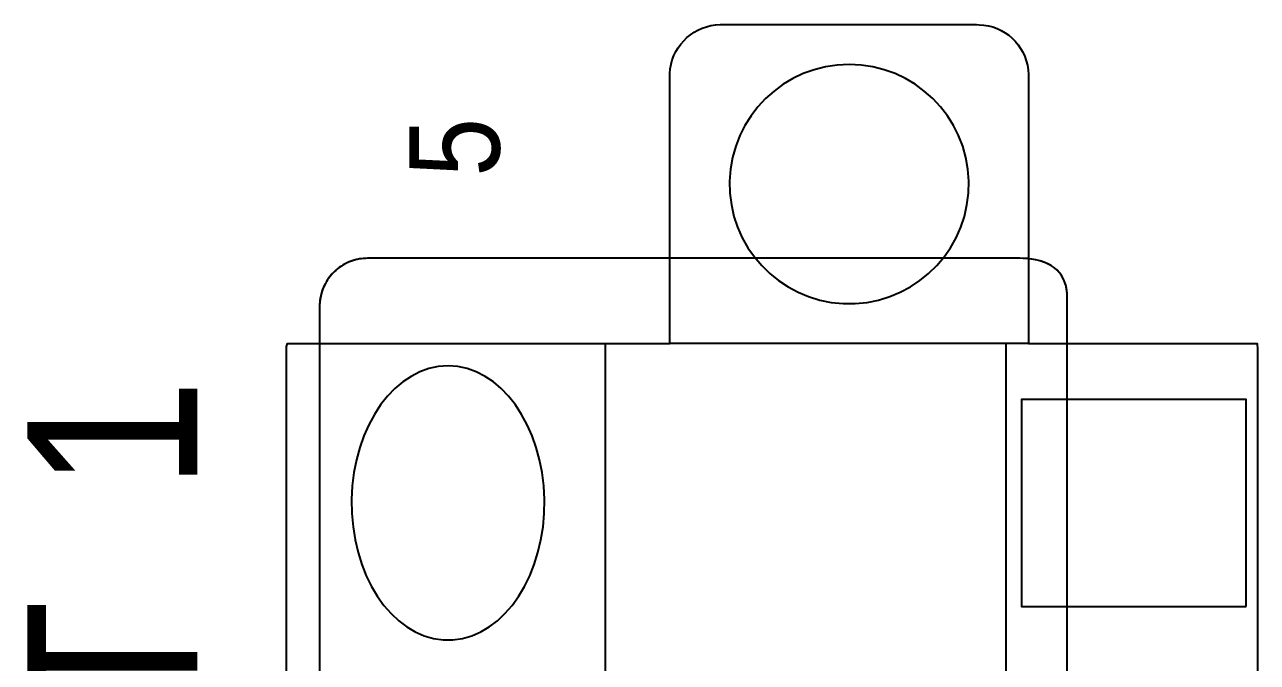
# Model space of a CAD drawing. Extents: x -11 to 35.7, y -8.8 to 26.3.
# Drawn here: x 20.558 to 21.331, y 9.602 to 10.002 of the extents above; entities that cross this region are included whole.
import ezdxf

# ---------------------------------------------------------------- set-up
doc = ezdxf.new("R2010")
doc.units = 0
doc.header["$MEASUREMENT"] = 0
for name, color, linetype in [('3_01___1__10-100BASE_T__A', 7, 'CONTINUOUS'), ('3_02___1__10-100BASE_T__EI', 7, 'CONTINUOUS'), ('3_03___1__100BASE_FX_MM_LC', 7, 'CONTINUOUS'), ('3_04___1__100BASE_FX_MM_LC', 7, 'CONTINUOUS'), ('3_05___2__10-100BASE_T__EI', 7, 'CONTINUOUS'), ('3_06___2__100BASE_FX_MM_LC', 7, 'CONTINUOUS')]:
    doc.layers.add(name, color=color, linetype=linetype)

msp = doc.modelspace()

# ---------------------------------------------------------------- linework, layer by layer
at = {"layer": '3_01___1__10-100BASE_T__A'}
msp.add_lwpolyline([(21.21171, 9.58662), (21.21171, 9.66108), (21.21171, 9.72511), (21.21171, 9.77626), (21.21171, 9.81206), (21.21171, 9.83007), (21.21166, 9.83344), (21.21138, 9.8361), (21.21086, 9.83858), (21.2101, 9.84088), (21.20912, 9.84299), (21.20793, 9.84493), (21.20654, 9.84669), (21.20496, 9.84828), (21.20321, 9.8497), (21.20128, 9.85095), (21.19921, 9.85204), (21.19698, 9.85297), (21.19463, 9.85374), (21.19215, 9.85436), (21.18955, 9.85482), (21.18686, 9.85514), (21.18408, 9.85531), (21.18172, 9.85535), (21.1755, 9.85535), (21.16231, 9.85535), (21.1431, 9.85535), (21.11881, 9.85535), (21.0904, 9.85535), (21.05881, 9.85535), (21.02499, 9.85535), (20.9899, 9.85535), (20.95447, 9.85535), (20.91965, 9.85535), (20.8864, 9.85535), (20.85567, 9.85535), (20.82839, 9.85535), (20.80553, 9.85535), (20.78802, 9.85535), (20.77683, 9.85535), (20.77288, 9.85535), (20.77151, 9.85532), (20.77014, 9.85522), (20.76878, 9.85507), (20.76744, 9.85485), (20.76611, 9.85457), (20.7648, 9.85424), (20.7635, 9.85384), (20.76223, 9.85339), (20.76097, 9.85288), (20.75974, 9.85232), (20.75854, 9.8517), (20.75736, 9.85102), (20.75622, 9.85029), (20.7551, 9.84951), (20.75402, 9.84867), (20.75297, 9.84779), (20.75196, 9.84685), (20.751, 9.84587), (20.75008, 9.84485), (20.74922, 9.84379), (20.74841, 9.8427), (20.74765, 9.84157), (20.74694, 9.84041), (20.74629, 9.83923), (20.74569, 9.83801), (20.74514, 9.83677), (20.74465, 9.83551), (20.74422, 9.83423), (20.74385, 9.83292), (20.74354, 9.8316), (20.74328, 9.83026), (20.74309, 9.82891), (20.74296, 9.82755), (20.74289, 9.82617), (20.74288, 9.82368), (20.74288, 9.80578), (20.74288, 9.77019), (20.74288, 9.71936), (20.74288, 9.65571), (20.74288, 9.5817)], dxfattribs=at)
at = {"layer": '3_02___1__10-100BASE_T__EI'}
for points in [[(20.72202, 9.57369), (20.72202, 9.64264), (20.72202, 9.70197), (20.72202, 9.74947), (20.72202, 9.78291), (20.72202, 9.80008), (20.72274, 9.80191), (20.72739, 9.80191), (20.73589, 9.80191), (20.74769, 9.8019), (20.76228, 9.8019), (20.77912, 9.8019), (20.79767, 9.8019), (20.8174, 9.8019), (20.83778, 9.80189), (20.85828, 9.80189), (20.87836, 9.80189), (20.89749, 9.80189), (20.91514, 9.80189), (20.93078, 9.80188), (20.94387, 9.80188), (20.95388, 9.80188), (20.96027, 9.80188), (20.96252, 9.80188), (20.96252, 9.80345), (20.96252, 9.80792), (20.96252, 9.81491), (20.96252, 9.82405), (20.96252, 9.83498), (20.96252, 9.84731), (20.96252, 9.86067), (20.96252, 9.8747), (20.96252, 9.88902), (20.96252, 9.90325), (20.96252, 9.91704), (20.96252, 9.92999), (20.96252, 9.94175), (20.96252, 9.95194), (20.96252, 9.96019), (20.96252, 9.96612), (20.96252, 9.96937), (20.96255, 9.97119), (20.96281, 9.97415), (20.96332, 9.97702), (20.96409, 9.97979), (20.96509, 9.98246), (20.96632, 9.98501), (20.96776, 9.98743), (20.9694, 9.9897), (20.97123, 9.99182), (20.97323, 9.99377), (20.9754, 9.99554), (20.97772, 9.99712), (20.98018, 9.9985), (20.98277, 9.99966), (20.98547, 10.00059), (20.98828, 10.00128), (20.99118, 10.00171), (20.99416, 10.00188), (20.99569, 10.00189), (20.99965, 10.00189), (21.00606, 10.00189), (21.01459, 10.00189), (21.02486, 10.00189), (21.03653, 10.00189), (21.04923, 10.00189), (21.06262, 10.00189), (21.07632, 10.00189), (21.08999, 10.00189), (21.10328, 10.00189), (21.11581, 10.00189), (21.12725, 10.00189), (21.13722, 10.00189), (21.14537, 10.00189), (21.15136, 10.00189), (21.15481, 10.00189), (21.15647, 10.00187), (21.15943, 10.00165), (21.16231, 10.00117), (21.16509, 10.00043), (21.16777, 9.99946), (21.17034, 9.99826), (21.17277, 9.99684), (21.17506, 9.99523), (21.1772, 9.99342), (21.17917, 9.99144), (21.18096, 9.98929), (21.18257, 9.98699), (21.18397, 9.98454), (21.18515, 9.98197), (21.18611, 9.97928), (21.18683, 9.97648), (21.1873, 9.9736), (21.1875, 9.97063), (21.18751, 9.96898), (21.18751, 9.9652), (21.18751, 9.95881), (21.18751, 9.95017), (21.18751, 9.93966), (21.18751, 9.92764), (21.18751, 9.9145), (21.18751, 9.90061), (21.18751, 9.88633), (21.18751, 9.87203), (21.18751, 9.8581), (21.18751, 9.8449), (21.18751, 9.83281), (21.18751, 9.82219), (21.18751, 9.81343), (21.18751, 9.80688), (21.18751, 9.80293), (21.18756, 9.80188), (21.18939, 9.80188), (21.19364, 9.80188), (21.19998, 9.80188), (21.2081, 9.80188), (21.21768, 9.80189), (21.2284, 9.80189), (21.23994, 9.80189), (21.252, 9.80189), (21.26424, 9.80189), (21.27635, 9.8019), (21.28802, 9.8019), (21.29892, 9.8019), (21.30874, 9.8019), (21.31715, 9.8019), (21.32385, 9.80191), (21.32851, 9.80191), (21.33082, 9.80191), (21.33101, 9.7982), (21.33101, 9.77781), (21.33101, 9.74156), (21.33101, 9.69168), (21.33101, 9.63038), (21.33101, 9.55987)], [(20.92202, 9.80191), (20.92202, 8.80191)], [(21.18751, 9.80188), (20.96252, 9.80188)], [(21.17357, 8.80191), (21.17357, 9.80191)], [(21.32393, 9.6369), (21.32393, 9.76689), (21.18309, 9.76689), (21.18309, 9.6369), (21.32393, 9.6369)]]:
    msp.add_lwpolyline(points, dxfattribs=at)
for points in [[(21.07502, 9.9769), (21.06747, 9.97653), (21.06013, 9.97542), (21.05304, 9.97363), (21.04624, 9.97118), (21.03976, 9.96811), (21.03364, 9.96446), (21.02791, 9.96026), (21.02261, 9.95556), (21.01778, 9.95037), (21.01345, 9.94475), (21.00966, 9.93872), (21.00644, 9.93233), (21.00384, 9.9256), (21.00188, 9.91858), (21.0006, 9.9113), (21.00004, 9.9038), (21.00023, 9.89621), (21.00115, 9.88882), (21.00277, 9.88166), (21.00506, 9.87479), (21.00798, 9.86822), (21.01149, 9.86201), (21.01555, 9.85618), (21.02014, 9.85077), (21.02521, 9.84582), (21.03072, 9.84136), (21.03665, 9.83743), (21.04296, 9.83407), (21.0496, 9.83131), (21.05655, 9.82918), (21.06377, 9.82773), (21.07122, 9.82699), (21.07882, 9.82699), (21.08627, 9.82773), (21.09349, 9.82918), (21.10044, 9.83131), (21.10708, 9.83407), (21.11339, 9.83743), (21.11932, 9.84136), (21.12483, 9.84582), (21.1299, 9.85077), (21.13449, 9.85618), (21.13855, 9.86201), (21.14206, 9.86822), (21.14498, 9.87479), (21.14726, 9.88166), (21.14889, 9.88882), (21.14981, 9.89621), (21.15, 9.9038), (21.14944, 9.9113), (21.14816, 9.91858), (21.1462, 9.9256), (21.14359, 9.93233), (21.14038, 9.93872), (21.13659, 9.94475), (21.13226, 9.95037), (21.12743, 9.95556), (21.12213, 9.96026), (21.1164, 9.96446), (21.11028, 9.96811), (21.1038, 9.97118), (21.097, 9.97363), (21.08991, 9.97542), (21.08257, 9.97653)], [(20.82342, 9.78786), (20.81733, 9.78742), (20.81141, 9.78616), (20.80569, 9.78411), (20.8002, 9.7813), (20.79498, 9.77778), (20.79004, 9.7736), (20.78542, 9.76879), (20.78115, 9.76339), (20.77725, 9.75745), (20.77376, 9.751), (20.7707, 9.74409), (20.76811, 9.73677), (20.76601, 9.72906), (20.76443, 9.72102), (20.7634, 9.71267), (20.76295, 9.70408), (20.7631, 9.69538), (20.76384, 9.68691), (20.76515, 9.67872), (20.767, 9.67084), (20.76935, 9.66332), (20.77218, 9.6562), (20.77545, 9.64952), (20.77915, 9.64332), (20.78324, 9.63765), (20.78769, 9.63254), (20.79247, 9.62804), (20.79755, 9.62418), (20.80291, 9.62102), (20.80852, 9.61858), (20.81434, 9.61691), (20.82035, 9.61606), (20.82648, 9.61606), (20.83249, 9.61691), (20.83832, 9.61858), (20.84392, 9.62102), (20.84928, 9.62418), (20.85437, 9.62804), (20.85915, 9.63254), (20.8636, 9.63765), (20.86769, 9.64332), (20.87138, 9.64952), (20.87466, 9.6562), (20.87749, 9.66332), (20.87984, 9.67084), (20.88169, 9.67872), (20.883, 9.68691), (20.88374, 9.69538), (20.88389, 9.70408), (20.88344, 9.71267), (20.88241, 9.72102), (20.88083, 9.72906), (20.87873, 9.73677), (20.87613, 9.74409), (20.87308, 9.751), (20.86959, 9.75745), (20.86569, 9.76339), (20.86142, 9.76879), (20.8568, 9.7736), (20.85186, 9.77778), (20.84664, 9.7813), (20.84115, 9.78411), (20.83543, 9.78616), (20.82951, 9.78742)]]:
    msp.add_lwpolyline(points, close=True, dxfattribs=at)
at = {"layer": '3_03___1__100BASE_FX_MM_LC'}
msp.add_lwpolyline([(21.21171, 9.56261), (21.21171, 9.63972), (21.21171, 9.70714), (21.21171, 9.76241), (21.21171, 9.80308), (21.21171, 9.82669), (21.2117, 9.8326), (21.21149, 9.83532), (21.21104, 9.83786), (21.21035, 9.84021), (21.20944, 9.84237), (21.20831, 9.84436), (21.20698, 9.84618), (21.20546, 9.84782), (21.20375, 9.84929), (21.20188, 9.85059), (21.19984, 9.85173), (21.19766, 9.85271), (21.19535, 9.85353), (21.1929, 9.85419), (21.19034, 9.8547), (21.18768, 9.85506), (21.18493, 9.85528), (21.18209, 9.85535), (21.17814, 9.85535), (21.16695, 9.85535), (21.14944, 9.85535), (21.12658, 9.85535), (21.0993, 9.85535), (21.06857, 9.85535), (21.03532, 9.85535), (21.0005, 9.85535), (20.96507, 9.85535), (20.92998, 9.85535), (20.89616, 9.85535), (20.86457, 9.85535), (20.83616, 9.85535), (20.81187, 9.85535), (20.79266, 9.85535), (20.77947, 9.85535), (20.77325, 9.85535), (20.77192, 9.85533), (20.77055, 9.85526), (20.76919, 9.85512), (20.76784, 9.85492), (20.76651, 9.85466), (20.76519, 9.85435), (20.76389, 9.85397), (20.76261, 9.85353), (20.76135, 9.85304), (20.76011, 9.85249), (20.7589, 9.85189), (20.75771, 9.85123), (20.75656, 9.85052), (20.75543, 9.84975), (20.75434, 9.84893), (20.75328, 9.84806), (20.75226, 9.84714), (20.75128, 9.84616), (20.75035, 9.84516), (20.74947, 9.84411), (20.74865, 9.84303), (20.74787, 9.84191), (20.74715, 9.84076), (20.74648, 9.83959), (20.74586, 9.83838), (20.7453, 9.83715), (20.74479, 9.83589), (20.74435, 9.83461), (20.74396, 9.83332), (20.74363, 9.832), (20.74335, 9.83067), (20.74314, 9.82932), (20.74299, 9.82796), (20.7429, 9.82659), (20.74288, 9.82524), (20.74288, 9.81312), (20.74288, 9.78258), (20.74288, 9.73606), (20.74288, 9.67601), (20.74288, 9.60485), (20.74288, 9.52503)], dxfattribs=at)
at = {"layer": '3_04___1__100BASE_FX_MM_LC'}
for points in [[(20.72202, 9.57369), (20.72202, 9.64264), (20.72202, 9.70197), (20.72202, 9.74947), (20.72202, 9.78291), (20.72202, 9.80008), (20.72274, 9.80191), (20.72739, 9.80191), (20.73589, 9.80191), (20.74769, 9.8019), (20.76228, 9.8019), (20.77912, 9.8019), (20.79767, 9.8019), (20.8174, 9.8019), (20.83778, 9.80189), (20.85828, 9.80189), (20.87836, 9.80189), (20.89749, 9.80189), (20.91514, 9.80189), (20.93078, 9.80188), (20.94387, 9.80188), (20.95388, 9.80188), (20.96027, 9.80188), (20.96252, 9.80188), (20.96252, 9.80345), (20.96252, 9.80792), (20.96252, 9.81491), (20.96252, 9.82405), (20.96252, 9.83498), (20.96252, 9.84731), (20.96252, 9.86067), (20.96252, 9.8747), (20.96252, 9.88902), (20.96252, 9.90325), (20.96252, 9.91704), (20.96252, 9.92999), (20.96252, 9.94175), (20.96252, 9.95194), (20.96252, 9.96019), (20.96252, 9.96612), (20.96252, 9.96937), (20.96255, 9.97119), (20.96281, 9.97415), (20.96332, 9.97702), (20.96409, 9.97979), (20.96509, 9.98246), (20.96632, 9.98501), (20.96776, 9.98743), (20.9694, 9.9897), (20.97123, 9.99182), (20.97323, 9.99377), (20.9754, 9.99554), (20.97772, 9.99712), (20.98018, 9.9985), (20.98277, 9.99966), (20.98547, 10.00059), (20.98828, 10.00128), (20.99118, 10.00171), (20.99416, 10.00188), (20.99569, 10.00189), (20.99965, 10.00189), (21.00606, 10.00189), (21.01459, 10.00189), (21.02486, 10.00189), (21.03653, 10.00189), (21.04923, 10.00189), (21.06262, 10.00189), (21.07632, 10.00189), (21.08999, 10.00189), (21.10328, 10.00189), (21.11581, 10.00189), (21.12725, 10.00189), (21.13722, 10.00189), (21.14537, 10.00189), (21.15136, 10.00189), (21.15481, 10.00189), (21.15647, 10.00187), (21.15943, 10.00165), (21.16231, 10.00117), (21.16509, 10.00043), (21.16777, 9.99946), (21.17034, 9.99826), (21.17277, 9.99684), (21.17506, 9.99523), (21.1772, 9.99342), (21.17917, 9.99144), (21.18096, 9.98929), (21.18257, 9.98699), (21.18397, 9.98454), (21.18515, 9.98197), (21.18611, 9.97928), (21.18683, 9.97648), (21.1873, 9.9736), (21.1875, 9.97063), (21.18751, 9.96898), (21.18751, 9.9652), (21.18751, 9.95881), (21.18751, 9.95017), (21.18751, 9.93966), (21.18751, 9.92764), (21.18751, 9.9145), (21.18751, 9.90061), (21.18751, 9.88633), (21.18751, 9.87203), (21.18751, 9.8581), (21.18751, 9.8449), (21.18751, 9.83281), (21.18751, 9.82219), (21.18751, 9.81343), (21.18751, 9.80688), (21.18751, 9.80293), (21.18756, 9.80188), (21.18939, 9.80188), (21.19364, 9.80188), (21.19998, 9.80188), (21.2081, 9.80188), (21.21768, 9.80189), (21.2284, 9.80189), (21.23994, 9.80189), (21.252, 9.80189), (21.26424, 9.80189), (21.27635, 9.8019), (21.28802, 9.8019), (21.29892, 9.8019), (21.30874, 9.8019), (21.31715, 9.8019), (21.32385, 9.80191), (21.32851, 9.80191), (21.33082, 9.80191), (21.33101, 9.7982), (21.33101, 9.77781), (21.33101, 9.74156), (21.33101, 9.69168), (21.33101, 9.63038), (21.33101, 9.55987)], [(20.92202, 9.80191), (20.92202, 8.80191)], [(21.18751, 9.80188), (20.96252, 9.80188)], [(21.17357, 8.80191), (21.17357, 9.80191)], [(21.32393, 9.6369), (21.32393, 9.76689), (21.18309, 9.76689), (21.18309, 9.6369), (21.32393, 9.6369)]]:
    msp.add_lwpolyline(points, dxfattribs=at)
for points in [[(21.07502, 9.9769), (21.06747, 9.97653), (21.06013, 9.97542), (21.05304, 9.97363), (21.04624, 9.97118), (21.03976, 9.96811), (21.03364, 9.96446), (21.02791, 9.96026), (21.02261, 9.95556), (21.01778, 9.95037), (21.01345, 9.94475), (21.00966, 9.93872), (21.00644, 9.93233), (21.00384, 9.9256), (21.00188, 9.91858), (21.0006, 9.9113), (21.00004, 9.9038), (21.00023, 9.89621), (21.00115, 9.88882), (21.00277, 9.88166), (21.00506, 9.87479), (21.00798, 9.86822), (21.01149, 9.86201), (21.01555, 9.85618), (21.02014, 9.85077), (21.02521, 9.84582), (21.03072, 9.84136), (21.03665, 9.83743), (21.04296, 9.83407), (21.0496, 9.83131), (21.05655, 9.82918), (21.06377, 9.82773), (21.07122, 9.82699), (21.07882, 9.82699), (21.08627, 9.82773), (21.09349, 9.82918), (21.10044, 9.83131), (21.10708, 9.83407), (21.11339, 9.83743), (21.11932, 9.84136), (21.12483, 9.84582), (21.1299, 9.85077), (21.13449, 9.85618), (21.13855, 9.86201), (21.14206, 9.86822), (21.14498, 9.87479), (21.14726, 9.88166), (21.14889, 9.88882), (21.14981, 9.89621), (21.15, 9.9038), (21.14944, 9.9113), (21.14816, 9.91858), (21.1462, 9.9256), (21.14359, 9.93233), (21.14038, 9.93872), (21.13659, 9.94475), (21.13226, 9.95037), (21.12743, 9.95556), (21.12213, 9.96026), (21.1164, 9.96446), (21.11028, 9.96811), (21.1038, 9.97118), (21.097, 9.97363), (21.08991, 9.97542), (21.08257, 9.97653)], [(20.82342, 9.78786), (20.81733, 9.78742), (20.81141, 9.78616), (20.80569, 9.78411), (20.8002, 9.7813), (20.79498, 9.77778), (20.79004, 9.7736), (20.78542, 9.76879), (20.78115, 9.76339), (20.77725, 9.75745), (20.77376, 9.751), (20.7707, 9.74409), (20.76811, 9.73677), (20.76601, 9.72906), (20.76443, 9.72102), (20.7634, 9.71267), (20.76295, 9.70408), (20.7631, 9.69538), (20.76384, 9.68691), (20.76515, 9.67872), (20.767, 9.67084), (20.76935, 9.66332), (20.77218, 9.6562), (20.77545, 9.64952), (20.77915, 9.64332), (20.78324, 9.63765), (20.78769, 9.63254), (20.79247, 9.62804), (20.79755, 9.62418), (20.80291, 9.62102), (20.80852, 9.61858), (20.81434, 9.61691), (20.82035, 9.61606), (20.82648, 9.61606), (20.83249, 9.61691), (20.83832, 9.61858), (20.84392, 9.62102), (20.84928, 9.62418), (20.85437, 9.62804), (20.85915, 9.63254), (20.8636, 9.63765), (20.86769, 9.64332), (20.87138, 9.64952), (20.87466, 9.6562), (20.87749, 9.66332), (20.87984, 9.67084), (20.88169, 9.67872), (20.883, 9.68691), (20.88374, 9.69538), (20.88389, 9.70408), (20.88344, 9.71267), (20.88241, 9.72102), (20.88083, 9.72906), (20.87873, 9.73677), (20.87613, 9.74409), (20.87308, 9.751), (20.86959, 9.75745), (20.86569, 9.76339), (20.86142, 9.76879), (20.8568, 9.7736), (20.85186, 9.77778), (20.84664, 9.7813), (20.84115, 9.78411), (20.83543, 9.78616), (20.82951, 9.78742)]]:
    msp.add_lwpolyline(points, close=True, dxfattribs=at)
at = {"layer": '3_05___2__10-100BASE_T__EI'}
for points in [[(20.72202, 9.57369), (20.72202, 9.64264), (20.72202, 9.70197), (20.72202, 9.74947), (20.72202, 9.78291), (20.72202, 9.80008), (20.72274, 9.80191), (20.72739, 9.80191), (20.73589, 9.80191), (20.74769, 9.8019), (20.76228, 9.8019), (20.77912, 9.8019), (20.79767, 9.8019), (20.8174, 9.8019), (20.83778, 9.80189), (20.85828, 9.80189), (20.87836, 9.80189), (20.89749, 9.80189), (20.91514, 9.80189), (20.93078, 9.80188), (20.94387, 9.80188), (20.95388, 9.80188), (20.96027, 9.80188), (20.96252, 9.80188), (20.96252, 9.80345), (20.96252, 9.80792), (20.96252, 9.81491), (20.96252, 9.82405), (20.96252, 9.83498), (20.96252, 9.84731), (20.96252, 9.86067), (20.96252, 9.8747), (20.96252, 9.88902), (20.96252, 9.90325), (20.96252, 9.91704), (20.96252, 9.92999), (20.96252, 9.94175), (20.96252, 9.95194), (20.96252, 9.96019), (20.96252, 9.96612), (20.96252, 9.96937), (20.96255, 9.97119), (20.96281, 9.97415), (20.96332, 9.97702), (20.96409, 9.97979), (20.96509, 9.98246), (20.96632, 9.98501), (20.96776, 9.98743), (20.9694, 9.9897), (20.97123, 9.99182), (20.97323, 9.99377), (20.9754, 9.99554), (20.97772, 9.99712), (20.98018, 9.9985), (20.98277, 9.99966), (20.98547, 10.00059), (20.98828, 10.00128), (20.99118, 10.00171), (20.99416, 10.00188), (20.99569, 10.00189), (20.99965, 10.00189), (21.00606, 10.00189), (21.01459, 10.00189), (21.02486, 10.00189), (21.03653, 10.00189), (21.04923, 10.00189), (21.06262, 10.00189), (21.07632, 10.00189), (21.08999, 10.00189), (21.10328, 10.00189), (21.11581, 10.00189), (21.12725, 10.00189), (21.13722, 10.00189), (21.14537, 10.00189), (21.15136, 10.00189), (21.15481, 10.00189), (21.15647, 10.00187), (21.15943, 10.00165), (21.16231, 10.00117), (21.16509, 10.00043), (21.16777, 9.99946), (21.17034, 9.99826), (21.17277, 9.99684), (21.17506, 9.99523), (21.1772, 9.99342), (21.17917, 9.99144), (21.18096, 9.98929), (21.18257, 9.98699), (21.18397, 9.98454), (21.18515, 9.98197), (21.18611, 9.97928), (21.18683, 9.97648), (21.1873, 9.9736), (21.1875, 9.97063), (21.18751, 9.96898), (21.18751, 9.9652), (21.18751, 9.95881), (21.18751, 9.95017), (21.18751, 9.93966), (21.18751, 9.92764), (21.18751, 9.9145), (21.18751, 9.90061), (21.18751, 9.88633), (21.18751, 9.87203), (21.18751, 9.8581), (21.18751, 9.8449), (21.18751, 9.83281), (21.18751, 9.82219), (21.18751, 9.81343), (21.18751, 9.80688), (21.18751, 9.80293), (21.18756, 9.80188), (21.18939, 9.80188), (21.19364, 9.80188), (21.19998, 9.80188), (21.2081, 9.80188), (21.21768, 9.80189), (21.2284, 9.80189), (21.23994, 9.80189), (21.252, 9.80189), (21.26424, 9.80189), (21.27635, 9.8019), (21.28802, 9.8019), (21.29892, 9.8019), (21.30874, 9.8019), (21.31715, 9.8019), (21.32385, 9.80191), (21.32851, 9.80191), (21.33082, 9.80191), (21.33101, 9.7982), (21.33101, 9.77781), (21.33101, 9.74156), (21.33101, 9.69168), (21.33101, 9.63038), (21.33101, 9.55987)], [(20.92202, 9.80191), (20.92202, 8.80191)], [(21.18751, 9.80188), (20.96252, 9.80188)], [(21.17357, 8.80191), (21.17357, 9.80191)], [(21.32393, 9.6369), (21.32393, 9.76689), (21.18309, 9.76689), (21.18309, 9.6369), (21.32393, 9.6369)]]:
    msp.add_lwpolyline(points, dxfattribs=at)
for points in [[(21.07502, 9.9769), (21.06747, 9.97653), (21.06013, 9.97542), (21.05304, 9.97363), (21.04624, 9.97118), (21.03976, 9.96811), (21.03364, 9.96446), (21.02791, 9.96026), (21.02261, 9.95556), (21.01778, 9.95037), (21.01345, 9.94475), (21.00966, 9.93872), (21.00644, 9.93233), (21.00384, 9.9256), (21.00188, 9.91858), (21.0006, 9.9113), (21.00004, 9.9038), (21.00023, 9.89621), (21.00115, 9.88882), (21.00277, 9.88166), (21.00506, 9.87479), (21.00798, 9.86822), (21.01149, 9.86201), (21.01555, 9.85618), (21.02014, 9.85077), (21.02521, 9.84582), (21.03072, 9.84136), (21.03665, 9.83743), (21.04296, 9.83407), (21.0496, 9.83131), (21.05655, 9.82918), (21.06377, 9.82773), (21.07122, 9.82699), (21.07882, 9.82699), (21.08627, 9.82773), (21.09349, 9.82918), (21.10044, 9.83131), (21.10708, 9.83407), (21.11339, 9.83743), (21.11932, 9.84136), (21.12483, 9.84582), (21.1299, 9.85077), (21.13449, 9.85618), (21.13855, 9.86201), (21.14206, 9.86822), (21.14498, 9.87479), (21.14726, 9.88166), (21.14889, 9.88882), (21.14981, 9.89621), (21.15, 9.9038), (21.14944, 9.9113), (21.14816, 9.91858), (21.1462, 9.9256), (21.14359, 9.93233), (21.14038, 9.93872), (21.13659, 9.94475), (21.13226, 9.95037), (21.12743, 9.95556), (21.12213, 9.96026), (21.1164, 9.96446), (21.11028, 9.96811), (21.1038, 9.97118), (21.097, 9.97363), (21.08991, 9.97542), (21.08257, 9.97653)], [(20.82342, 9.78786), (20.81733, 9.78742), (20.81141, 9.78616), (20.80569, 9.78411), (20.8002, 9.7813), (20.79498, 9.77778), (20.79004, 9.7736), (20.78542, 9.76879), (20.78115, 9.76339), (20.77725, 9.75745), (20.77376, 9.751), (20.7707, 9.74409), (20.76811, 9.73677), (20.76601, 9.72906), (20.76443, 9.72102), (20.7634, 9.71267), (20.76295, 9.70408), (20.7631, 9.69538), (20.76384, 9.68691), (20.76515, 9.67872), (20.767, 9.67084), (20.76935, 9.66332), (20.77218, 9.6562), (20.77545, 9.64952), (20.77915, 9.64332), (20.78324, 9.63765), (20.78769, 9.63254), (20.79247, 9.62804), (20.79755, 9.62418), (20.80291, 9.62102), (20.80852, 9.61858), (20.81434, 9.61691), (20.82035, 9.61606), (20.82648, 9.61606), (20.83249, 9.61691), (20.83832, 9.61858), (20.84392, 9.62102), (20.84928, 9.62418), (20.85437, 9.62804), (20.85915, 9.63254), (20.8636, 9.63765), (20.86769, 9.64332), (20.87138, 9.64952), (20.87466, 9.6562), (20.87749, 9.66332), (20.87984, 9.67084), (20.88169, 9.67872), (20.883, 9.68691), (20.88374, 9.69538), (20.88389, 9.70408), (20.88344, 9.71267), (20.88241, 9.72102), (20.88083, 9.72906), (20.87873, 9.73677), (20.87613, 9.74409), (20.87308, 9.751), (20.86959, 9.75745), (20.86569, 9.76339), (20.86142, 9.76879), (20.8568, 9.7736), (20.85186, 9.77778), (20.84664, 9.7813), (20.84115, 9.78411), (20.83543, 9.78616), (20.82951, 9.78742)]]:
    msp.add_lwpolyline(points, close=True, dxfattribs=at)
at = {"layer": '3_06___2__100BASE_FX_MM_LC'}
for points in [[(20.72202, 9.57369), (20.72202, 9.64264), (20.72202, 9.70197), (20.72202, 9.74947), (20.72202, 9.78291), (20.72202, 9.80008), (20.72274, 9.80191), (20.72739, 9.80191), (20.73589, 9.80191), (20.74769, 9.8019), (20.76228, 9.8019), (20.77912, 9.8019), (20.79767, 9.8019), (20.8174, 9.8019), (20.83778, 9.80189), (20.85828, 9.80189), (20.87836, 9.80189), (20.89749, 9.80189), (20.91514, 9.80189), (20.93078, 9.80188), (20.94387, 9.80188), (20.95388, 9.80188), (20.96027, 9.80188), (20.96252, 9.80188), (20.96252, 9.80345), (20.96252, 9.80792), (20.96252, 9.81491), (20.96252, 9.82405), (20.96252, 9.83498), (20.96252, 9.84731), (20.96252, 9.86067), (20.96252, 9.8747), (20.96252, 9.88902), (20.96252, 9.90325), (20.96252, 9.91704), (20.96252, 9.92999), (20.96252, 9.94175), (20.96252, 9.95194), (20.96252, 9.96019), (20.96252, 9.96612), (20.96252, 9.96937), (20.96255, 9.97119), (20.96281, 9.97415), (20.96332, 9.97702), (20.96409, 9.97979), (20.96509, 9.98246), (20.96632, 9.98501), (20.96776, 9.98743), (20.9694, 9.9897), (20.97123, 9.99182), (20.97323, 9.99377), (20.9754, 9.99554), (20.97772, 9.99712), (20.98018, 9.9985), (20.98277, 9.99966), (20.98547, 10.00059), (20.98828, 10.00128), (20.99118, 10.00171), (20.99416, 10.00188), (20.99569, 10.00189), (20.99965, 10.00189), (21.00606, 10.00189), (21.01459, 10.00189), (21.02486, 10.00189), (21.03653, 10.00189), (21.04923, 10.00189), (21.06262, 10.00189), (21.07632, 10.00189), (21.08999, 10.00189), (21.10328, 10.00189), (21.11581, 10.00189), (21.12725, 10.00189), (21.13722, 10.00189), (21.14537, 10.00189), (21.15136, 10.00189), (21.15481, 10.00189), (21.15647, 10.00187), (21.15943, 10.00165), (21.16231, 10.00117), (21.16509, 10.00043), (21.16777, 9.99946), (21.17034, 9.99826), (21.17277, 9.99684), (21.17506, 9.99523), (21.1772, 9.99342), (21.17917, 9.99144), (21.18096, 9.98929), (21.18257, 9.98699), (21.18397, 9.98454), (21.18515, 9.98197), (21.18611, 9.97928), (21.18683, 9.97648), (21.1873, 9.9736), (21.1875, 9.97063), (21.18751, 9.96898), (21.18751, 9.9652), (21.18751, 9.95881), (21.18751, 9.95017), (21.18751, 9.93966), (21.18751, 9.92764), (21.18751, 9.9145), (21.18751, 9.90061), (21.18751, 9.88633), (21.18751, 9.87203), (21.18751, 9.8581), (21.18751, 9.8449), (21.18751, 9.83281), (21.18751, 9.82219), (21.18751, 9.81343), (21.18751, 9.80688), (21.18751, 9.80293), (21.18756, 9.80188), (21.18939, 9.80188), (21.19364, 9.80188), (21.19998, 9.80188), (21.2081, 9.80188), (21.21768, 9.80189), (21.2284, 9.80189), (21.23994, 9.80189), (21.252, 9.80189), (21.26424, 9.80189), (21.27635, 9.8019), (21.28802, 9.8019), (21.29892, 9.8019), (21.30874, 9.8019), (21.31715, 9.8019), (21.32385, 9.80191), (21.32851, 9.80191), (21.33082, 9.80191), (21.33101, 9.7982), (21.33101, 9.77781), (21.33101, 9.74156), (21.33101, 9.69168), (21.33101, 9.63038), (21.33101, 9.55987)], [(20.92202, 9.80191), (20.92202, 8.80191)], [(21.18751, 9.80188), (20.96252, 9.80188)], [(21.17357, 8.80191), (21.17357, 9.80191)], [(21.32393, 9.6369), (21.32393, 9.76689), (21.18309, 9.76689), (21.18309, 9.6369), (21.32393, 9.6369)]]:
    msp.add_lwpolyline(points, dxfattribs=at)
for points in [[(21.07502, 9.9769), (21.06747, 9.97653), (21.06013, 9.97542), (21.05304, 9.97363), (21.04624, 9.97118), (21.03976, 9.96811), (21.03364, 9.96446), (21.02791, 9.96026), (21.02261, 9.95556), (21.01778, 9.95037), (21.01345, 9.94475), (21.00966, 9.93872), (21.00644, 9.93233), (21.00384, 9.9256), (21.00188, 9.91858), (21.0006, 9.9113), (21.00004, 9.9038), (21.00023, 9.89621), (21.00115, 9.88882), (21.00277, 9.88166), (21.00506, 9.87479), (21.00798, 9.86822), (21.01149, 9.86201), (21.01555, 9.85618), (21.02014, 9.85077), (21.02521, 9.84582), (21.03072, 9.84136), (21.03665, 9.83743), (21.04296, 9.83407), (21.0496, 9.83131), (21.05655, 9.82918), (21.06377, 9.82773), (21.07122, 9.82699), (21.07882, 9.82699), (21.08627, 9.82773), (21.09349, 9.82918), (21.10044, 9.83131), (21.10708, 9.83407), (21.11339, 9.83743), (21.11932, 9.84136), (21.12483, 9.84582), (21.1299, 9.85077), (21.13449, 9.85618), (21.13855, 9.86201), (21.14206, 9.86822), (21.14498, 9.87479), (21.14726, 9.88166), (21.14889, 9.88882), (21.14981, 9.89621), (21.15, 9.9038), (21.14944, 9.9113), (21.14816, 9.91858), (21.1462, 9.9256), (21.14359, 9.93233), (21.14038, 9.93872), (21.13659, 9.94475), (21.13226, 9.95037), (21.12743, 9.95556), (21.12213, 9.96026), (21.1164, 9.96446), (21.11028, 9.96811), (21.1038, 9.97118), (21.097, 9.97363), (21.08991, 9.97542), (21.08257, 9.97653)], [(20.82342, 9.78786), (20.81733, 9.78742), (20.81141, 9.78616), (20.80569, 9.78411), (20.8002, 9.7813), (20.79498, 9.77778), (20.79004, 9.7736), (20.78542, 9.76879), (20.78115, 9.76339), (20.77725, 9.75745), (20.77376, 9.751), (20.7707, 9.74409), (20.76811, 9.73677), (20.76601, 9.72906), (20.76443, 9.72102), (20.7634, 9.71267), (20.76295, 9.70408), (20.7631, 9.69538), (20.76384, 9.68691), (20.76515, 9.67872), (20.767, 9.67084), (20.76935, 9.66332), (20.77218, 9.6562), (20.77545, 9.64952), (20.77915, 9.64332), (20.78324, 9.63765), (20.78769, 9.63254), (20.79247, 9.62804), (20.79755, 9.62418), (20.80291, 9.62102), (20.80852, 9.61858), (20.81434, 9.61691), (20.82035, 9.61606), (20.82648, 9.61606), (20.83249, 9.61691), (20.83832, 9.61858), (20.84392, 9.62102), (20.84928, 9.62418), (20.85437, 9.62804), (20.85915, 9.63254), (20.8636, 9.63765), (20.86769, 9.64332), (20.87138, 9.64952), (20.87466, 9.6562), (20.87749, 9.66332), (20.87984, 9.67084), (20.88169, 9.67872), (20.883, 9.68691), (20.88374, 9.69538), (20.88389, 9.70408), (20.88344, 9.71267), (20.88241, 9.72102), (20.88083, 9.72906), (20.87873, 9.73677), (20.87613, 9.74409), (20.87308, 9.751), (20.86959, 9.75745), (20.86569, 9.76339), (20.86142, 9.76879), (20.8568, 9.7736), (20.85186, 9.77778), (20.84664, 9.7813), (20.84115, 9.78411), (20.83543, 9.78616), (20.82951, 9.78742)]]:
    msp.add_lwpolyline(points, close=True, dxfattribs=at)

# ---------------------------------------------------------------- texts
at = {"layer": '3_01___1__10-100BASE_T__A', "attachment_point": 7, "rotation": 90}
for s, insert, char_height in [('\\fInterstate-Regular|b0|i0|c0|p34;\\W0.875;5', (20.85657, 9.9065), 0.0566667), ('\\fInterstate-Regular|b0|i0|c0|p34;\\W0.875;SERIAL  PORT  1', (20.66771, 8.78033), 0.1067222)]:
    msp.add_mtext(s, dxfattribs=dict(at, insert=insert, char_height=char_height))
at = {"layer": '3_02___1__10-100BASE_T__EI', "attachment_point": 7, "rotation": 90}
for s, insert, char_height in [('\\fInterstate-Regular|b0|i0|c0|p34;\\W0.875;5', (20.85657, 9.9065), 0.0566667), ('\\fInterstate-Regular|b0|i0|c0|p34;\\W0.875;SERIAL  PORT  1', (20.66771, 8.78033), 0.1067222)]:
    msp.add_mtext(s, dxfattribs=dict(at, insert=insert, char_height=char_height))
at = {"layer": '3_03___1__100BASE_FX_MM_LC', "attachment_point": 7, "rotation": 90}
for s, insert, char_height in [('\\fInterstate-Regular|b0|i0|c0|p34;\\W0.875;5', (20.85657, 9.9065), 0.0566667), ('\\fInterstate-Regular|b0|i0|c0|p34;\\W0.875;SERIAL  PORT  1', (20.66771, 8.78033), 0.1067222)]:
    msp.add_mtext(s, dxfattribs=dict(at, insert=insert, char_height=char_height))
at = {"layer": '3_04___1__100BASE_FX_MM_LC', "attachment_point": 7, "rotation": 90}
for s, insert, char_height in [('\\fInterstate-Regular|b0|i0|c0|p34;\\W0.875;5', (20.85657, 9.9065), 0.0566667), ('\\fInterstate-Regular|b0|i0|c0|p34;\\W0.875;SERIAL  PORT  1', (20.66771, 8.78033), 0.1067222)]:
    msp.add_mtext(s, dxfattribs=dict(at, insert=insert, char_height=char_height))
at = {"layer": '3_05___2__10-100BASE_T__EI', "attachment_point": 7, "rotation": 90}
for s, insert, char_height in [('\\fInterstate-Regular|b0|i0|c0|p34;\\W0.875;5', (20.85657, 9.9065), 0.0566667), ('\\fInterstate-Regular|b0|i0|c0|p34;\\W0.875;SERIAL  PORT  1', (20.66771, 8.78033), 0.1067222)]:
    msp.add_mtext(s, dxfattribs=dict(at, insert=insert, char_height=char_height))
at = {"layer": '3_06___2__100BASE_FX_MM_LC', "attachment_point": 7, "rotation": 90}
for s, insert, char_height in [('\\fInterstate-Regular|b0|i0|c0|p34;\\W0.875;5', (20.85657, 9.9065), 0.0566667), ('\\fInterstate-Regular|b0|i0|c0|p34;\\W0.875;SERIAL  PORT  1', (20.66771, 8.78033), 0.1067222)]:
    msp.add_mtext(s, dxfattribs=dict(at, insert=insert, char_height=char_height))

doc.saveas('drawing.dxf')
